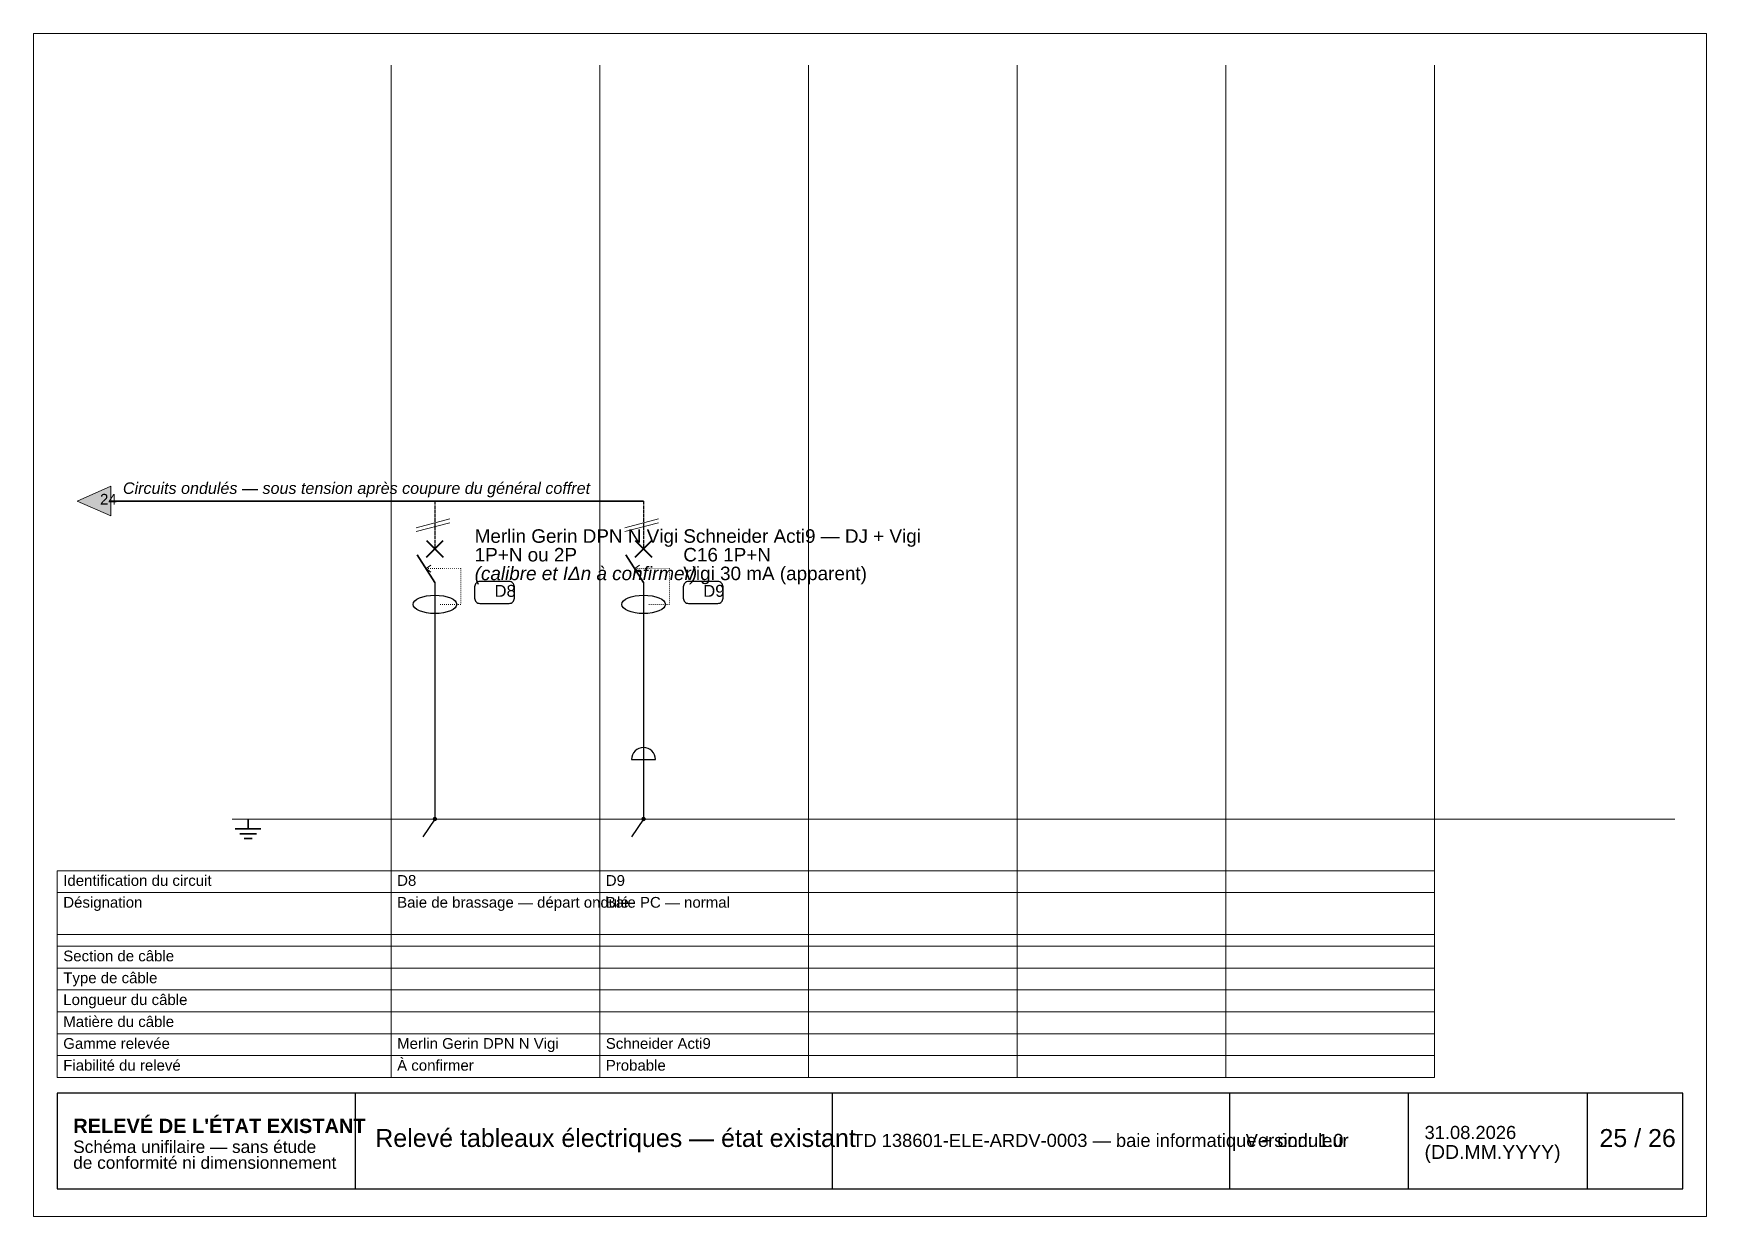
# Paper-space layout '25 - F25 TD BAIE INFO (3-3)' of a CAD drawing. Header units: millimetres. Extents: x 0 to 297, y 0 to 210.
# The model-space entities are those that its viewports show. They can reach past a viewport. Long polylines and large blocks are cut down to what shows.
import ezdxf

# ---------------------------------------------------------------- set-up
doc = ezdxf.new("R2010")
doc.units = ezdxf.units.MM
doc.header["$LTSCALE"] = 0.5
doc.linetypes.add('DASHED', pattern=[1.524, 1.27, -0.254])
doc.linetypes.add('DOT', pattern=[0.508, 0, -0.508])
for name, color, linetype, lineweight, plot in [('RENVOIS_FOLIO', 5, 'Continuous', 0, False), ('SCHEMA', 7, 'Continuous', 0, False), ('SCHEMA_PROBABLE', 7, 'DASHED', 0, False), ('SYMBOLES', 7, 'Continuous', 0, False), ('TERRE', 3, 'Continuous', 0, False), ('TEXTE', 7, 'Continuous', 0, False), ('TEXTE_A_CONFIRMER', 1, 'Continuous', 0, False), ('TRAME', 253, 'Continuous', 0, False)]:
    doc.layers.add(name, color=color, linetype=linetype, lineweight=lineweight, plot=plot)
doc.styles.add('SCHEMA', font='arial.ttf')
doc.styles.add('SCHEMA_GRAS', font='arialbd.ttf')
doc.styles.add('SCHEMA_ITAL', font='ariali.ttf')

msp = doc.modelspace()

# ---------------------------------------------------------------- hatches: boundary and pattern name
at = {"layer": 'RENVOIS_FOLIO'}
msp.add_hatch(color=7, dxfattribs=at).paths.add_polyline_path([(13.76, -1020.35), (7.76, -1023), (13.76, -1025.65)])
at = {"layer": 'SCHEMA'}
h = msp.add_hatch(color=7, dxfattribs=at)
edge = h.paths.add_edge_path()
edge.add_arc((71.26, -1079.44), 0.388, 0, 360)
h = msp.add_hatch(color=7, dxfattribs=at)
edge = h.paths.add_edge_path()
edge.add_arc((108.3, -1079.44), 0.388, 0, 360)

# ---------------------------------------------------------------- linework, layer by layer
at = {"layer": 'RENVOIS_FOLIO'}
msp.add_lwpolyline([(13.76, -1020.35), (7.76, -1023), (13.76, -1025.65)], close=True, dxfattribs=at)
at = {"layer": 'SCHEMA', "lineweight": 35}
for p, q in [((13.76, -1023), (108.3, -1023)), ((68.09, -1032.53), (71.26, -1037.46)), ((105.13, -1032.53), (108.3, -1037.46)), ((38.1, -1079.44), (38.1, -1081.21)), ((35.81, -1081.21), (40.39, -1081.21)), ((36.62, -1082.06), (39.58, -1082.06)), ((37.39, -1082.9), (38.81, -1082.9))]:
    msp.add_line(p, q, dxfattribs=at)
at = {"layer": 'SCHEMA', "lineweight": 40}
for p, q in [((69.78, -1032.95), (72.74, -1029.98)), ((69.78, -1029.98), (72.74, -1032.95)), ((106.82, -1032.95), (109.78, -1029.98)), ((106.82, -1029.98), (109.78, -1032.95))]:
    msp.add_line(p, q, dxfattribs=at)
at = {"layer": 'SCHEMA', "lineweight": 30}
for p, q in [((71.26, -1037.46), (71.26, -1079.44)), ((108.3, -1037.46), (108.3, -1079.44)), ((106.19, -1068.86), (110.42, -1068.86)), ((71.26, -1079.44), (69.14, -1082.62)), ((108.3, -1079.44), (106.19, -1082.62))]:
    msp.add_line(p, q, dxfattribs=at)
msp.add_arc((108.3, -1068.86), 2.12, 0, 180, dxfattribs=at)
for centre in [(71.26, -1041.34), (108.3, -1041.34)]:
    msp.add_ellipse(centre, major_axis=(3.88, 0), ratio=0.418182, dxfattribs=at)
at = {"layer": 'SCHEMA_PROBABLE', "lineweight": 30}
for p, q in [((71.26, -1023), (71.26, -1031.47)), ((108.3, -1023), (108.3, -1031.47))]:
    msp.add_line(p, q, dxfattribs=at)
at = {"layer": 'SYMBOLES', "lineweight": 20}
for p, q in [((67.91, -1027.76), (73.91, -1026.17)), ((67.91, -1028.43), (73.91, -1026.85)), ((104.95, -1027.76), (110.95, -1026.17)), ((104.95, -1028.43), (110.95, -1026.85)), ((69.71, -1034.99), (70.56, -1034.36)), ((69.71, -1034.99), (70.56, -1035.63)), ((106.75, -1034.99), (107.6, -1034.36)), ((106.75, -1034.99), (107.6, -1035.63))]:
    msp.add_line(p, q, dxfattribs=at)
at = {"layer": 'SYMBOLES', "linetype": 'DOT', "lineweight": 20}
for p, q in [((69.71, -1034.99), (75.85, -1034.99)), ((75.85, -1034.99), (75.85, -1041.34)), ((106.75, -1034.99), (112.89, -1034.99)), ((112.89, -1034.99), (112.89, -1041.34)), ((75.85, -1041.34), (71.97, -1041.34)), ((112.89, -1041.34), (109.01, -1041.34))]:
    msp.add_line(p, q, dxfattribs=at)
at = {"layer": 'SYMBOLES', "lineweight": 15}
for p, q in [((4.23, -1088.62), (248.71, -1088.62)), ((4.23, -1125.31), (4.23, -1088.62)), ((63.5, -1125.31), (63.5, -1088.62)), ((100.54, -1125.31), (100.54, -1088.62)), ((137.58, -1125.31), (137.58, -1088.62)), ((174.62, -1125.31), (174.62, -1088.62)), ((211.67, -1125.31), (211.67, -1088.62)), ((248.71, -1125.31), (248.71, -1088.62)), ((4.23, -1092.5), (248.71, -1092.5)), ((4.23, -1099.91), (248.71, -1099.91)), ((4.23, -1102.02), (248.71, -1102.02)), ((4.23, -1105.9), (248.71, -1105.9)), ((4.23, -1109.78), (248.71, -1109.78)), ((4.23, -1113.66), (248.71, -1113.66)), ((4.23, -1117.54), (248.71, -1117.54)), ((4.23, -1121.42), (248.71, -1121.42)), ((4.23, -1125.31), (248.71, -1125.31))]:
    msp.add_line(p, q, dxfattribs=at)
at = {"layer": 'SYMBOLES', "lineweight": 25}
for p, q in [((57.15, -1145.06), (57.15, -1128.13)), ((141.82, -1145.06), (141.82, -1128.13)), ((212.37, -1145.06), (212.37, -1128.13)), ((244.12, -1145.06), (244.12, -1128.13)), ((275.87, -1145.06), (275.87, -1128.13))]:
    msp.add_line(p, q, dxfattribs=at)
for points in [[(79.23, -1041.17), (84.45, -1041.17, 0.414214), (85.37, -1040.25), (85.37, -1038.2, 0.414214), (84.45, -1037.29), (79.23, -1037.29, 0.414214), (78.32, -1038.2), (78.32, -1040.25, 0.414214)], [(116.28, -1041.17), (121.5, -1041.17, 0.414214), (122.41, -1040.25), (122.41, -1038.2, 0.414214), (121.5, -1037.29), (116.28, -1037.29, 0.414214), (115.36, -1038.2), (115.36, -1040.25, 0.414214)]]:
    msp.add_lwpolyline(points, format="xyb", close=True, dxfattribs=at)
msp.add_lwpolyline([(4.23, -1145.06), (292.77, -1145.06), (292.77, -1128.13), (4.23, -1128.13)], close=True, dxfattribs=at)
at = {"layer": 'TERRE', "color": 3}
msp.add_line((35.28, -1079.44), (291.36, -1079.44), dxfattribs=at)
at = {"layer": 'TERRE', "color": 2, "linetype": 'DASHED'}
msp.add_line((36.69, -1079.44), (291.36, -1079.44), dxfattribs=at)
at = {"layer": 'TRAME'}
for p, q in [((63.5, -1125.31), (63.5, -945.64)), ((100.54, -1125.31), (100.54, -945.64)), ((137.58, -1125.31), (137.58, -945.64)), ((174.62, -1125.31), (174.62, -945.64)), ((211.67, -1125.31), (211.67, -945.64)), ((248.71, -1125.31), (248.71, -945.64))]:
    msp.add_line(p, q, dxfattribs=at)

# ---------------------------------------------------------------- texts
at = {"layer": 'TEXTE'}
for s, height, style, p in [('Circuits ondulés — sous tension après coupure du général coffret', 2.0461, 'SCHEMA_ITAL', (15.88, -1021.73)), ('24', 1.905, 'SCHEMA', (11.82, -1023.63)), ('Merlin Gerin DPN N Vigi', 2.3989, 'SCHEMA', (78.32, -1030.41)), ('Schneider Acti9 — DJ + Vigi', 2.3989, 'SCHEMA', (115.36, -1030.41)), ('1P+N ou 2P', 2.399, 'SCHEMA', (78.32, -1033.72)), ('C16 1P+N', 2.399, 'SCHEMA', (115.36, -1033.72)), ('Vigi 30 mA (apparent)', 2.3989, 'SCHEMA', (115.36, -1037.04)), ('D8', 2.117, 'SCHEMA', (81.84, -1040)), ('D9', 2.117, 'SCHEMA', (118.89, -1040)), ('Identification du circuit', 1.905, 'SCHEMA', (5.29, -1091.3)), ('D8', 1.905, 'SCHEMA', (64.56, -1091.3)), ('D9', 1.905, 'SCHEMA', (101.6, -1091.3)), ('Désignation', 1.905, 'SCHEMA', (5.29, -1095.18)), ('Baie de brassage — départ ondulé', 1.905, 'SCHEMA', (64.56, -1095.18)), ('Baie PC — normal', 1.905, 'SCHEMA', (101.6, -1095.18)), ('Section de câble', 1.905, 'SCHEMA', (5.29, -1104.7)), ('Type de câble', 1.905, 'SCHEMA', (5.29, -1108.58)), ('Longueur du câble', 1.905, 'SCHEMA', (5.29, -1112.46)), ('Matière du câble', 1.905, 'SCHEMA', (5.29, -1116.35)), ('Gamme relevée', 1.905, 'SCHEMA', (5.29, -1120.23)), ('Merlin Gerin DPN N Vigi', 1.905, 'SCHEMA', (64.56, -1120.23)), ('Schneider Acti9', 1.905, 'SCHEMA', (101.6, -1120.23)), ('Fiabilité du relevé', 1.905, 'SCHEMA', (5.29, -1124.11)), ('Probable', 1.905, 'SCHEMA', (101.6, -1124.11)), ("RELEVÉ DE L'ÉTAT EXISTANT", 2.54, 'SCHEMA_GRAS', (7.06, -1135.18)), ('Relevé tableaux électriques — état existant', 3.175, 'SCHEMA', (60.68, -1137.65)), ('31.08.2026', 2.328, 'SCHEMA', (246.94, -1136.24)), ('25 / 26', 3.175, 'SCHEMA', (277.99, -1137.65)), ('Schéma unifilaire — sans étude', 2.1872, 'SCHEMA', (7.06, -1138.71)), ('TD 138601-ELE-ARDV-0003 — baie informatique + onduleur', 2.3283, 'SCHEMA', (145.34, -1137.65)), ('Version: 1.0', 2.3283, 'SCHEMA', (215.19, -1137.65)), ('(DD.MM.YYYY)', 2.4694, 'SCHEMA', (246.94, -1139.77)), ('de conformité ni dimensionnement', 2.1872, 'SCHEMA', (7.06, -1141.53))]:
    msp.add_text(s, height=height, dxfattribs=dict(at, style=style)).set_placement(p)
at = {"layer": 'TEXTE_A_CONFIRMER'}
for s, height, style, p in [('(calibre et IΔn à confirmer)', 2.3989, 'SCHEMA_ITAL', (78.32, -1037.04)), ('À confirmer', 1.905, 'SCHEMA', (64.56, -1124.11))]:
    msp.add_text(s, height=height, dxfattribs=dict(at, style=style)).set_placement(p)

psp = doc.layouts.new('25 - F25 TD BAIE INFO (3-3)')

# ---------------------------------------------------------------- viewports
at = {"layer": ''}
psp.add_viewport(center=(148.5, 105), size=(297, 210), view_center_point=(148.5, -1045), view_height=210, dxfattribs=at)

doc.saveas('drawing.dxf')
